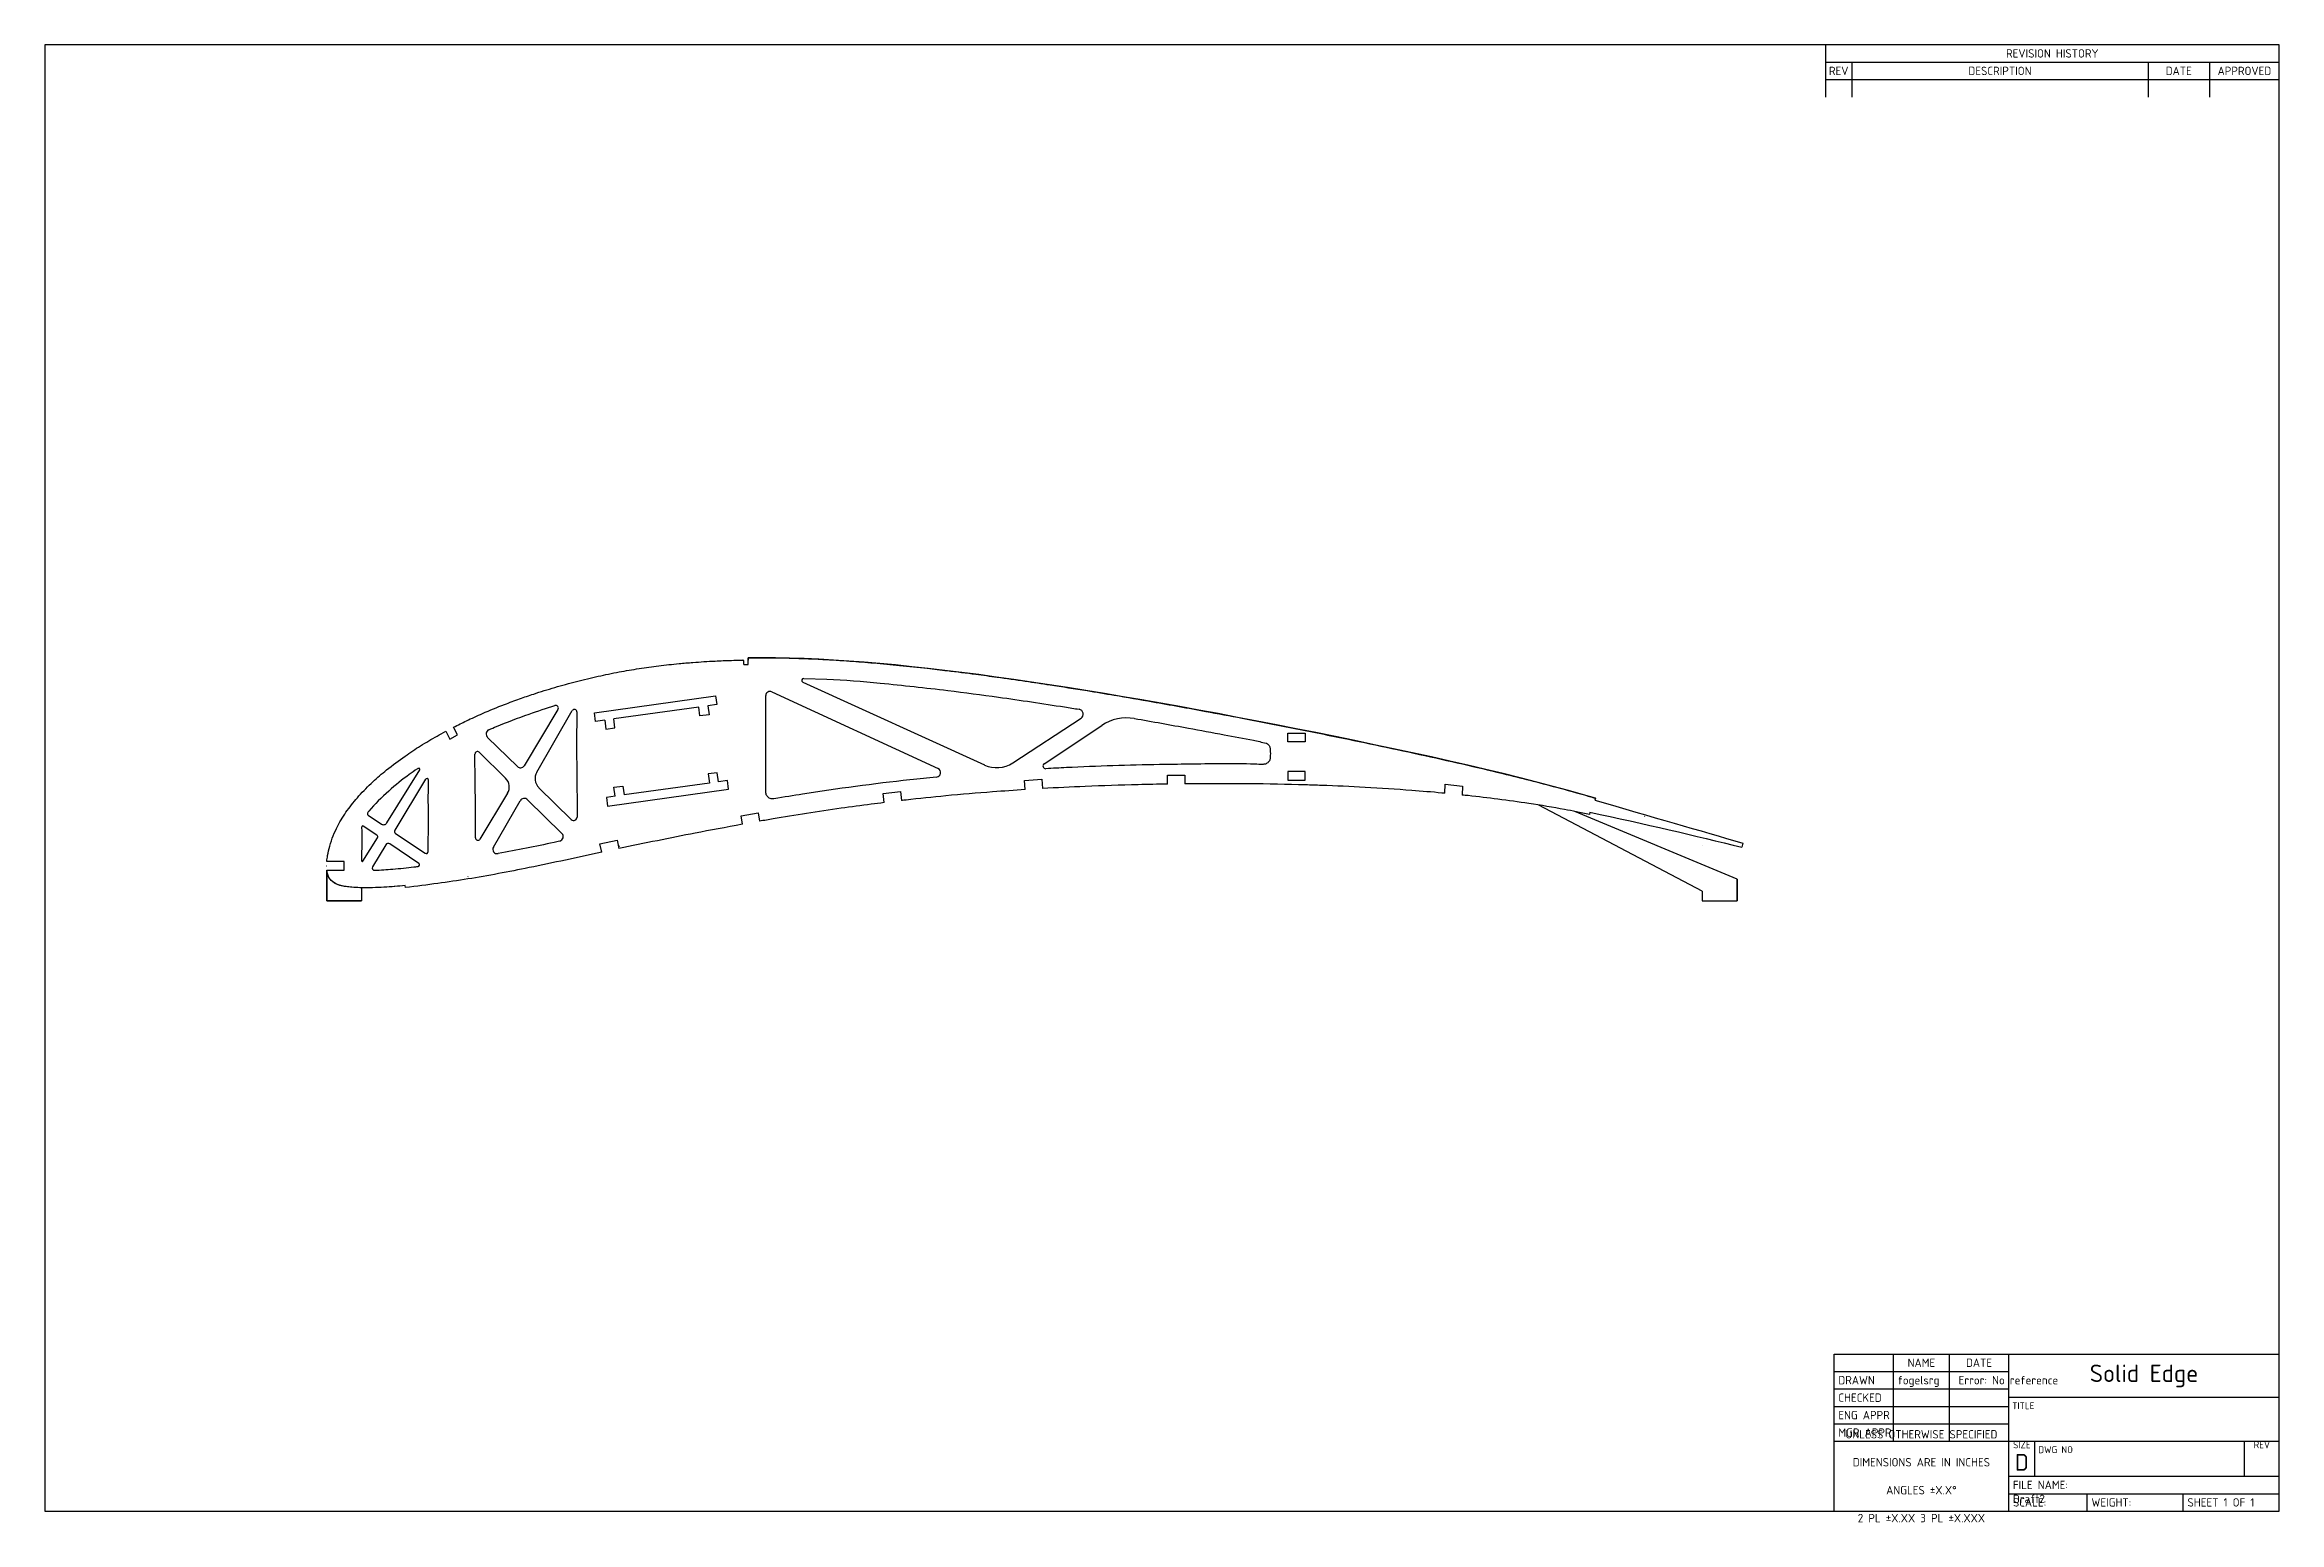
# Model space of a CAD drawing. Header units: inches. Extents: x 1 to 33, y 0.3 to 21.5.
import ezdxf

# ---------------------------------------------------------------- set-up
doc = ezdxf.new("R2010")
doc.units = ezdxf.units.IN
doc.header["$MEASUREMENT"] = 0
doc.layers.add('Default', color=7, linetype='Continuous')

# ---------------------------------------------------------------- blocks, each defined once
blk = doc.blocks.new('SE')
at = {"color": 7, "linetype": 'Continuous'}
for p, q in [((0.187, 2.012), (0, 2.01)), ((0, 2.01), (0, 1.979)), ((0.388, 2.011), (0.187, 2.012)), ((0.591, 2.007), (0.388, 2.011)), ((0.798, 2), (0.591, 2.007)), ((1.008, 1.991), (0.798, 2)), ((1.222, 1.979), (1.008, 1.991)), ((1.438, 1.965), (1.222, 1.979)), ((1.659, 1.948), (1.438, 1.965)), ((1.883, 1.93), (1.659, 1.948)), ((2.11, 1.908), (1.883, 1.93)), ((2.341, 1.884), (2.11, 1.908)), ((2.576, 1.859), (2.341, 1.884)), ((2.814, 1.831), (2.576, 1.859)), ((3.056, 1.801), (2.814, 1.831)), ((3.301, 1.77), (3.056, 1.801)), ((3.55, 1.736), (3.301, 1.77)), ((3.801, 1.701), (3.55, 1.736)), ((4.055, 1.663), (3.801, 1.701)), ((4.312, 1.625), (4.055, 1.663)), ((4.572, 1.584), (4.312, 1.625)), ((4.834, 1.543), (4.572, 1.584)), ((5.099, 1.499), (4.834, 1.543)), ((5.366, 1.454), (5.099, 1.499)), ((5.635, 1.408), (5.366, 1.454)), ((5.906, 1.361), (5.635, 1.408)), ((6.178, 1.312), (5.906, 1.361)), ((6.453, 1.262), (6.178, 1.312)), ((6.729, 1.211), (6.453, 1.262)), ((7.007, 1.158), (6.729, 1.211)), ((7.285, 1.105), (7.007, 1.158)), ((7.565, 1.051), (7.285, 1.105)), ((7.845, 0.995), (7.565, 1.051)), ((8.126, 0.939), (7.845, 0.995)), ((8.407, 0.882), (8.126, 0.939)), ((8.686, 0.825), (8.407, 0.882)), ((8.964, 0.767), (8.686, 0.825)), ((9.24, 0.708), (8.964, 0.767)), ((9.513, 0.65), (9.24, 0.708)), ((9.781, 0.591), (9.513, 0.65)), ((10.046, 0.532), (9.781, 0.591)), ((10.305, 0.472), (10.046, 0.532)), ((10.56, 0.412), (10.305, 0.472)), ((10.809, 0.352), (10.56, 0.412)), ((11.054, 0.292), (10.809, 0.352)), ((11.292, 0.231), (11.054, 0.292)), ((11.524, 0.17), (11.292, 0.231)), ((11.747, 0.11), (11.524, 0.17)), ((11.961, 0.05), (11.747, 0.11)), ((12.133, 0), (11.961, 0.05))]:
    blk.add_line(p, q, dxfattribs=at)
blk = doc.blocks.new('SE2')
at = {"color": 7, "linetype": 'Continuous'}
for p, q in [((3.934, 0.54), (3.933, 0.54)), ((4.196, 0.595), (4.179, 0.591)), ((0, 0.315), (0, 0.315)), ((0, 0.315), (0.001, 0.315)), ((0.006, 0.226), (0.003, 0.255)), ((0.012, 0.199), (0.006, 0.226)), ((0.022, 0.172), (0.012, 0.199)), ((0.034, 0.148), (0.022, 0.172)), ((0.049, 0.125), (0.034, 0.148)), ((0.067, 0.104), (0.049, 0.125)), ((0.088, 0.085), (0.067, 0.104)), ((0.113, 0.068), (0.088, 0.085)), ((0.141, 0.054), (0.113, 0.068)), ((0.171, 0.041), (0.141, 0.054)), ((0.204, 0.032), (0.171, 0.041)), ((0.24, 0.024), (0.204, 0.032)), ((0.278, 0.017), (0.24, 0.024)), ((0.317, 0.012), (0.278, 0.017)), ((0.359, 0.008), (0.317, 0.012)), ((0.402, 0.005), (0.359, 0.008)), ((0.448, 0.003), (0.402, 0.005)), ((0.495, 0.001), (0.448, 0.003)), ((0.545, 0), (0.495, 0.001)), ((0.596, 0), (0.545, 0)), ((0.65, 0.001), (0.596, 0)), ((0.707, 0.003), (0.65, 0.001)), ((0.768, 0.005), (0.707, 0.003)), ((0.831, 0.009), (0.768, 0.005)), ((0.898, 0.014), (0.831, 0.009)), ((0.969, 0.019), (0.898, 0.014)), ((1.044, 0.026), (0.969, 0.019)), ((1.125, 0.034), (1.044, 0.026)), ((2.029, 0.16), (2.021, 0.158))]:
    blk.add_line(p, q, dxfattribs=at)
blk = doc.blocks.new('SEANNOT_GROUP')
at = {"layer": 'Default', "insert": (27.535, 2.435), "char_height": 0.12, "width": 0.61674, "attachment_point": 1}
blk.add_mtext('{\\fSolid Edge ANSI|b0||i0||c0|p34;\\C7;\\W1.;fogelsrg}', dxfattribs=at)
blk = doc.blocks.new('SEANNOT_GROUP1')
at = {"layer": 'Default', "insert": (28.335, 2.435), "char_height": 0.12, "width": 1.44558, "attachment_point": 1}
blk.add_mtext('{\\fSolid Edge ANSI|b0||i0||c0|p34;\\C7;\\W1.; Error: No reference}', dxfattribs=at)
blk = doc.blocks.new('SEANNOT_GROUP2')
at = {"layer": 'Default', "insert": (29.185, 0.935), "char_height": 0.12, "width": 1.23628, "attachment_point": 1}
blk.add_mtext('{\\fSolid Edge ANSI|b0||i0||c0|p34;\\C7;\\W1.;FILE NAME: Draft2}', dxfattribs=at)
blk = doc.blocks.new('SEANNOT_GROUP3')
at = {"layer": 'Default', "insert": (31.685, 0.685), "char_height": 0.12, "width": 0.90698, "attachment_point": 1}
blk.add_mtext('{\\fSolid Edge ANSI|b0||i0||c0|p34;\\C7;\\W1.;SHEET 1 OF 1}', dxfattribs=at)

msp = doc.modelspace()

# ---------------------------------------------------------------- linework, layer by layer
at = {"color": 7, "linetype": 'Continuous'}
for p, q in [((5.038, 9.678), (5.038, 9.241)), ((5.538, 9.427), (5.538, 9.241)), ((24.737, 9.376), (24.737, 9.241)), ((25.237, 9.55), (25.237, 9.241)), ((5.038, 9.241), (5.538, 9.241)), ((24.737, 9.241), (25.237, 9.241))]:
    msp.add_line(p, q, dxfattribs=at)
at = {"layer": 'Default', "color": 7, "linetype": 'Continuous'}
for p, q in [((33, 21.5), (1, 21.5)), ((1, 21.5), (1, 0.5)), ((26.5, 21.5), (26.5, 20.75)), ((33, 0.5), (33, 21.5)), ((26.5, 21.25), (33, 21.25)), ((26.88, 21.25), (26.88, 20.75)), ((31.12, 21.25), (31.12, 20.75)), ((32, 21.25), (32, 20.75)), ((26.5, 21), (33, 21)), ((11.013, 12.625), (11.013, 12.673)), ((11.013, 12.625), (11.076, 12.625)), ((11.076, 12.625), (11.076, 12.72)), ((8.873, 11.932), (10.606, 12.175)), ((10.606, 12.175), (10.623, 12.051)), ((11.412, 12.233), (13.793, 11.136)), ((11.858, 12.369), (14.459, 11.185)), ((11.871, 12.425), (12.2, 12.413)), ((8.35, 11.981), (7.865, 11.174)), ((8.046, 11.083), (8.555, 11.963)), ((8.89, 11.808), (8.873, 11.932)), ((10.366, 12.015), (9.148, 11.844)), ((9.166, 11.715), (9.148, 11.844)), ((10.384, 11.887), (10.366, 12.015)), ((10.513, 11.905), (10.384, 11.887)), ((10.623, 12.051), (10.494, 12.033)), ((10.494, 12.033), (10.513, 11.905)), ((14.863, 11.215), (15.841, 11.854)), ((6.744, 11.668), (6.802, 11.557)), ((6.802, 11.557), (6.913, 11.616)), ((6.913, 11.616), (6.854, 11.726)), ((7.341, 11.581), (7.769, 11.162)), ((9.019, 11.826), (8.89, 11.808)), ((9.019, 11.826), (9.037, 11.697)), ((9.037, 11.697), (9.166, 11.715)), ((15.313, 11.203), (16.137, 11.752)), ((18.8, 11.642), (19.05, 11.642)), ((18.8, 11.517), (18.8, 11.642)), ((19.05, 11.642), (19.05, 11.517)), ((7.6, 10.996), (7.223, 11.367)), ((19.05, 11.517), (18.8, 11.517)), ((5.898, 10.355), (6.37, 11.115)), ((6.453, 10.98), (6.013, 10.252)), ((9.149, 10.866), (9.278, 10.884)), ((9.278, 10.884), (9.296, 10.756)), ((10.519, 10.927), (9.296, 10.756)), ((10.629, 11.074), (10.501, 11.056)), ((10.501, 11.056), (10.519, 10.927)), ((10.647, 10.946), (10.629, 11.074)), ((10.776, 10.964), (10.647, 10.946)), ((10.793, 10.84), (10.776, 10.964)), ((15.032, 10.962), (15.281, 10.98)), ((15.042, 10.832), (15.032, 10.962)), ((15.281, 10.98), (15.291, 10.847)), ((17.077, 10.911), (17.077, 11.041)), ((17.077, 11.041), (17.327, 11.041)), ((17.327, 11.041), (17.327, 10.914)), ((18.8, 11.091), (18.8, 10.966)), ((19.05, 11.091), (18.8, 11.091)), ((18.8, 10.966), (19.05, 10.966)), ((19.05, 10.966), (19.05, 11.091)), ((21.048, 10.78), (21.056, 10.91)), ((21.056, 10.91), (21.304, 10.884)), ((21.304, 10.884), (21.297, 10.755)), ((7.628, 10.78), (7.233, 10.123)), ((7.426, 10.01), (7.809, 10.673)), ((8.407, 10.205), (7.915, 10.687)), ((8.076, 10.86), (8.541, 10.404)), ((9.167, 10.737), (9.043, 10.72)), ((9.043, 10.72), (9.061, 10.596)), ((9.061, 10.596), (10.793, 10.84)), ((9.167, 10.737), (9.149, 10.866)), ((13.006, 10.776), (13.254, 10.803)), ((13.02, 10.646), (13.006, 10.776)), ((13.254, 10.803), (13.268, 10.676)), ((24.737, 9.376), (22.397, 10.611)), ((23.209, 10.709), (23.2, 10.68)), ((5.757, 10.179), (5.562, 10.31)), ((5.632, 10.468), (5.824, 10.339)), ((10.972, 10.459), (11.219, 10.498)), ((10.991, 10.336), (10.972, 10.459)), ((11.219, 10.498), (11.237, 10.38)), ((25.237, 9.55), (22.91, 10.52)), ((23.127, 10.509), (23.121, 10.478)), ((23.911, 10.448), (23.912, 10.45)), ((5.557, 9.807), (5.765, 10.141)), ((5.886, 10.041), (5.696, 9.726)), ((6.356, 9.776), (5.943, 10.054)), ((6.023, 10.205), (6.447, 9.921)), ((8.952, 10.057), (9.197, 10.107)), ((8.977, 9.935), (8.952, 10.057)), ((9.197, 10.107), (9.222, 9.987)), ((24.735, 10.027), (24.735, 10.026)), ((25.318, 10.067), (25.302, 10.006)), ((5.288, 9.803), (5.038, 9.803)), ((5.038, 9.678), (5.288, 9.678)), ((5.038, 9.241), (5.038, 9.678)), ((5.288, 9.678), (5.288, 9.803)), ((5.538, 9.426), (5.538, 9.241)), ((6.165, 9.429), (6.162, 9.46)), ((24.737, 9.376), (24.737, 9.241)), ((25.237, 9.241), (25.237, 9.55)), ((5.538, 9.241), (5.038, 9.241)), ((24.737, 9.241), (25.237, 9.241)), ((26.625, 0.5), (26.625, 2.75)), ((26.625, 2.75), (33, 2.75)), ((27.475, 1.5), (27.475, 2.75)), ((28.275, 1.5), (28.275, 2.75)), ((29.125, 0.5), (29.125, 2.75)), ((26.625, 2.5), (29.125, 2.5)), ((26.625, 2.25), (29.125, 2.25)), ((26.625, 2), (29.125, 2)), ((29.125, 2.13), (33, 2.13)), ((26.625, 1.75), (29.125, 1.75)), ((26.625, 1.5), (33, 1.5)), ((29.5, 1), (29.5, 1.5)), ((32.5, 1), (32.5, 1.5)), ((29.125, 1), (33, 1)), ((29.125, 0.75), (33, 0.75)), ((30.25, 0.5), (30.25, 0.75)), ((31.625, 0.5), (31.625, 0.75)), ((1, 0.5), (33, 0.5))]:
    msp.add_line(p, q, dxfattribs=at)
for centre, radius, start, end in [((10.999, 12.673), 0.0145, 0, 91.2296), ((11.387, 12.178), 0.0604, 65.2538, 180.0663), ((11.87, 12.396), 0.0292, 87.9293, 245.5177), ((8.318, 12), 0.0375, 328.9668, 106.836), ((8.586, 11.945), 0.036, 358.6726, 149.9702), ((15.802, 11.913), 0.0704, 303.1818, 80.836), ((16.494, 11.215), 0.644, 80.2093, 123.663), ((7.388, 11.629), 0.0663, 113.798, 225.5383), ((7.197, 11.341), 0.0364, 45.5238, 179.844), ((14.633, 11.567), 0.42, 245.5177, 303.1819), ((15.335, 11.171), 0.0393, 123.663, 273.1604), ((6.357, 11.123), 0.0154, 328.1464, 114.1543), ((6.472, 10.968), 0.0222, 0.0093, 148.8839), ((7.477, 10.871), 0.176, 328.9668, 45.5238), ((7.812, 11.206), 0.0616, 225.5383, 328.9668), ((8.205, 10.991), 0.183, 149.9702, 225.5383), ((13.766, 11.077), 0.0648, 275.6225, 65.2538), ((7.868, 10.639), 0.0679, 45.5238, 149.9702), ((5.554, 10.298), 0.0146, 56.1007, 182.1273), ((5.645, 10.489), 0.025, 140.8386, 236.1465), ((5.853, 10.383), 0.0531, 236.1464, 328.1465), ((6.043, 10.234), 0.0345, 148.8838, 236.1464), ((8.575, 10.439), 0.0489, 225.5383, 359.9461), ((5.741, 10.156), 0.028, 328.1465, 56.1007), ((5.92, 10.021), 0.0402, 56.1007, 148.8838), ((6.463, 9.945), 0.0288, 236.1464, 1.0504), ((7.203, 10.142), 0.0351, 178.4683, 328.9668), ((7.48, 9.978), 0.0632, 149.9702, 280.5965), ((8.362, 10.159), 0.0644, 282.2648, 45.5238), ((5.548, 9.812), 0.0107, 180.6091, 328.1466), ((5.723, 9.709), 0.0318, 148.8838, 271.7704), ((6.343, 9.756), 0.024, 277.2534, 56.1007)]:
    msp.add_arc(centre, radius, start, end, dxfattribs=at)
for points, knots in [([(6.854, 11.726), (6.922, 11.76), (7.049, 11.824), (7.297, 11.936), (7.55, 12.04), (7.795, 12.131), (8.035, 12.213), (8.306, 12.298), (8.614, 12.383), (8.922, 12.456), (9.22, 12.518), (9.51, 12.567), (9.796, 12.607), (10.053, 12.635), (10.322, 12.658), (10.572, 12.673), (10.802, 12.683), (10.939, 12.686), (10.991, 12.687), (10.999, 12.687)], [0, 0, 0, 0, 0.047968, 0.107406, 0.186155, 0.240266, 0.289767, 0.363312, 0.438929, 0.512857, 0.584593, 0.652105, 0.718262, 0.78642, 0.83288, 0.906638, 0.961286, 0.994873, 1, 1, 1, 1]), ([(11.076, 12.72), (11.161, 12.721), (11.32, 12.722), (11.683, 12.717), (12.087, 12.702), (12.516, 12.676), (12.882, 12.646), (13.252, 12.612), (13.603, 12.574), (13.966, 12.532), (14.3, 12.489), (14.671, 12.44), (15.026, 12.388), (15.455, 12.325), (15.88, 12.258), (16.37, 12.176), (16.937, 12.079), (17.547, 11.968), (18.168, 11.852), (18.799, 11.729), (19.461, 11.597), (20.139, 11.456), (20.76, 11.322), (21.36, 11.188), (22.007, 11.034), (22.593, 10.884), (23.031, 10.761), (23.191, 10.715), (23.209, 10.709)], [0, 0, 0, 0, 0.018824, 0.041682, 0.086593, 0.11805, 0.146016, 0.176058, 0.208366, 0.231909, 0.265146, 0.290178, 0.323189, 0.352315, 0.395893, 0.427873, 0.473197, 0.535798, 0.578862, 0.626992, 0.692198, 0.743029, 0.795662, 0.846822, 0.892617, 0.957085, 0.99581, 1, 1, 1, 1]), ([(11.442, 10.7), (11.423, 10.7), (11.396, 10.7), (11.357, 10.723), (11.327, 10.76), (11.325, 10.828), (11.33, 11.302), (11.327, 11.723), (11.326, 12.178)], [0, 0, 0, 0, 0.033942, 0.053074, 0.084704, 0.121132, 0.178193, 1, 1, 1, 1]), ([(12.2, 12.413), (12.455, 12.404), (13.035, 12.353), (13.853, 12.265), (14.733, 12.149), (15.359, 12.055), (15.744, 11.994), (15.813, 11.983)], [0, 0, 0, 0, 0.211108, 0.478099, 0.678937, 0.941891, 1, 1, 1, 1]), ([(7.361, 11.689), (7.398, 11.705), (7.579, 11.784), (7.899, 11.905), (8.186, 11.999), (8.307, 12.036)], [0, 0, 0, 0, 0.12162, 0.618319, 1, 1, 1, 1]), ([(16.604, 11.851), (16.863, 11.806), (17.293, 11.729), (17.857, 11.624), (18.239, 11.554), (18.427, 11.513), (18.495, 11.498)], [0, 0, 0, 0, 0.409182, 0.680103, 0.900255, 1, 1, 1, 1]), ([(5.038, 9.803), (5.043, 9.834), (5.054, 9.903), (5.092, 10.082), (5.182, 10.301), (5.33, 10.539), (5.501, 10.75), (5.691, 10.941), (5.912, 11.132), (6.142, 11.303), (6.383, 11.462), (6.583, 11.581), (6.698, 11.643), (6.744, 11.668)], [0, 0, 0, 0, 0.032286, 0.086258, 0.204273, 0.303887, 0.405278, 0.514431, 0.6127, 0.7395, 0.840781, 0.945485, 1, 1, 1, 1]), ([(18.55, 11.294), (18.549, 11.286), (18.548, 11.274), (18.54, 11.246), (18.516, 11.214), (18.479, 11.196), (18.415, 11.192), (18.052, 11.209), (17.557, 11.198), (16.657, 11.188), (15.977, 11.165), (15.435, 11.137), (15.337, 11.131)], [0, 0, 0, 0, 0.007133, 0.011727, 0.026841, 0.041958, 0.048068, 0.084734, 0.375473, 0.502003, 0.910258, 1, 1, 1, 1]), ([(18.495, 11.498), (18.505, 11.492), (18.523, 11.48), (18.547, 11.446), (18.552, 11.38), (18.552, 11.334), (18.55, 11.294)], [0, 0, 0, 0, 0.133796, 0.311607, 0.520839, 1, 1, 1, 1]), ([(6.337, 11.13), (6.294, 11.101), (6.161, 11.008), (5.915, 10.812), (5.718, 10.617), (5.631, 10.511), (5.626, 10.505)], [0, 0, 0, 0, 0.148044, 0.546566, 0.97327, 1, 1, 1, 1]), ([(6.492, 9.945), (6.491, 10.011), (6.497, 10.232), (6.493, 10.545), (6.494, 10.828), (6.494, 10.942), (6.494, 10.968)], [0, 0, 0, 0, 0.189757, 0.650835, 0.921057, 1, 1, 1, 1]), ([(13.772, 11.012), (13.646, 11), (13.005, 10.933), (12.202, 10.825), (11.593, 10.725), (11.442, 10.7)], [0, 0, 0, 0, 0.162997, 0.822694, 1, 1, 1, 1]), ([(17.077, 10.911), (16.937, 10.909), (16.544, 10.9), (15.949, 10.881), (15.494, 10.859), (15.291, 10.847)], [0, 0, 0, 0, 0.235128, 0.659736, 1, 1, 1, 1]), ([(21.048, 10.78), (21.035, 10.781), (20.878, 10.796), (20.497, 10.828), (19.923, 10.866), (19.416, 10.888), (18.862, 10.907), (18.229, 10.918), (17.652, 10.918), (17.345, 10.915), (17.327, 10.914)], [0, 0, 0, 0, 0.011026, 0.127182, 0.307196, 0.474944, 0.5357, 0.752922, 0.985477, 1, 1, 1, 1]), ([(13.02, 10.646), (12.959, 10.639), (12.753, 10.613), (12.225, 10.542), (11.673, 10.455), (11.303, 10.391), (11.237, 10.38)], [0, 0, 0, 0, 0.102511, 0.343253, 0.888164, 1, 1, 1, 1]), ([(15.042, 10.832), (14.886, 10.822), (14.507, 10.796), (13.937, 10.748), (13.502, 10.702), (13.29, 10.678), (13.268, 10.676)], [0, 0, 0, 0, 0.262844, 0.640701, 0.962332, 1, 1, 1, 1]), ([(23.121, 10.478), (22.99, 10.504), (22.722, 10.558), (22.275, 10.632), (21.818, 10.696), (21.498, 10.734), (21.327, 10.752), (21.297, 10.755)], [0, 0, 0, 0, 0.196925, 0.477512, 0.719668, 0.952222, 1, 1, 1, 1]), ([(10.991, 10.336), (10.748, 10.291), (10.192, 10.188), (9.59, 10.064), (9.222, 9.987)], [0, 0, 0, 0, 0.383367, 1, 1, 1, 1]), ([(8.977, 9.935), (8.629, 9.86), (8, 9.724), (7.044, 9.541), (6.494, 9.47), (6.165, 9.429)], [0, 0, 0, 0, 0.371701, 0.683671, 1, 1, 1, 1]), ([(8.375, 10.096), (8.348, 10.09), (8.052, 10.019), (7.774, 9.969), (7.492, 9.916)], [0, 0, 0, 0, 0.091868, 1, 1, 1, 1]), ([(6.162, 9.46), (6.108, 9.454), (5.963, 9.44), (5.68, 9.422), (5.397, 9.427), (5.178, 9.464), (5.065, 9.559), (5.047, 9.634), (5.038, 9.678)], [0, 0, 0, 0, 0.11788, 0.376364, 0.666864, 0.809273, 0.901129, 1, 1, 1, 1]), ([(5.724, 9.678), (5.812, 9.68), (5.997, 9.694), (6.211, 9.716), (6.326, 9.73), (6.346, 9.732)], [0, 0, 0, 0, 0.417537, 0.901822, 1, 1, 1, 1])]:
    msp.add_open_spline(points, degree=3, knots=knots, dxfattribs=at)
for points in [[(8.622, 11.944), (8.61, 11.438), (8.624, 10.976), (8.624, 10.439)], [(7.168, 10.143), (7.178, 10.543), (7.16, 10.915), (7.161, 11.341)], [(6.351, 11.137), (6.346, 11.135), (6.341, 11.133), (6.337, 11.13)], [(23.2, 10.68), (24.005, 10.447), (24.711, 10.242), (25.318, 10.067)], [(5.539, 10.297), (5.546, 10.132), (5.536, 9.987), (5.538, 9.812)], [(23.127, 10.509), (23.914, 10.341), (24.639, 10.173), (25.302, 10.006)]]:
    msp.add_open_spline(points, degree=3, dxfattribs=at)

# ---------------------------------------------------------------- block references
at = {"color": 7}
for name, p in [('SE', (11.076, 10.709)), ('SE2', (5.037, 9.426))]:
    msp.add_blockref(name, p, dxfattribs=at)
at = {"layer": 'Default', "color": 7}
for name in ['SEANNOT_GROUP', 'SEANNOT_GROUP1', 'SEANNOT_GROUP2', 'SEANNOT_GROUP3']:
    msp.add_blockref(name, (0, 0), dxfattribs=at)

# ---------------------------------------------------------------- texts
at = {"layer": 'Default'}
for s, insert, char_height, width, attachment_point in [('{\\fSolid Edge ANSI|b0||i0||c0|p34;\\C7;\\W1.;REV}', (26.69, 21.125), 0.12, 0.38, 5), ('{\\fSolid Edge ANSI|b0||i0||c0|p34;\\C7;\\W1.;DESCRIPTION}', (29, 21.125), 0.12, 4.24, 5), ('{\\fSolid Edge ANSI|b0||i0||c0|p34;\\C7;\\W1.;REVISION HISTORY}', (29.75, 21.375), 0.12, 6.5, 5), ('{\\fSolid Edge ANSI|b0||i0||c0|p34;\\C7;\\W1.;DATE}', (31.56, 21.125), 0.12, 0.88, 5), ('{\\fSolid Edge ANSI|b0||i0||c0|p34;\\C7;\\W1.;APPROVED}', (32.5, 21.125), 0.12, 1, 5), ('{\\fSolid Edge ANSI|b0||i0||c0|p34;\\C7;\\W1.;NAME}', (27.875, 2.625), 0.12, 0.8, 5), ('{\\fSolid Edge ANSI|b0||i0||c0|p34;\\C7;\\W1.;DATE}', (28.7, 2.625), 0.12, 0.85, 5), ('{\\fSolid Edge ANSI|b1||i0||c0|p34;\\C7;\\W1.;Solid Edge}', (31.063, 2.436), 0.25, 3.875, 5), ('{\\fSolid Edge ANSI|b0||i0||c0|p34;\\C7;\\W1.;DRAWN}', (26.685, 2.375), 0.12, 0.79, 4), ('{\\fSolid Edge ANSI|b0||i0||c0|p34;\\C7;\\W1.;CHECKED}', (26.685, 2.125), 0.12, 0.79, 4), ('{\\fSolid Edge ANSI|b0||i0||c0|p34;\\C7;\\W1.;ENG APPR}', (26.685, 1.875), 0.12, 0.79, 4), ('{\\fSolid Edge ANSI|b0||i0||c0|p34;\\C7;\\W1.;TITLE}', (29.175, 2.06), 0.1, 3.825, 1), ('{\\fSolid Edge ANSI|b0||i0||c0|p34;\\C7;\\W1.;MGR APPR}', (26.685, 1.625), 0.12, 0.79, 4), ('{\\fSolid Edge ANSI|b0||i0||c0|p34;\\C7;\\W1.;UNLESS OTHERWISE SPECIFIED^J\\P}{\\fSolid Edge ANSI|b0||i0||c0|p34;\\C7;\\W1.;DIMENSIONS ARE IN INCHES^J\\P}{\\fSolid Edge ANSI|b0||i0||c0|p34;\\C7;\\W1.;ANGLES ±X.X°^J\\P}{\\fSolid Edge ANSI|b0||i0||c0|p34;\\C7;\\W1.;2 PL ±X.XX 3 PL ±X.XXX}', (27.875, 1), 0.12, 2.5, 5), ('{\\fSolid Edge ANSI|b0||i0||c0|p34;\\C7;\\W1.;SIZE}', (29.313, 1.5), 0.1, 0.375, 2), ('{\\fSolid Edge ANSI|b1||i0||c0|p34;\\C7;\\W1.;D}', (29.313, 1.199), 0.24, 0.375, 5), ('{\\fSolid Edge ANSI|b0||i0||c0|p34;\\C7;\\W1.;DWG NO}', (29.55, 1.43), 0.1, 2.95, 1), ('{\\fSolid Edge ANSI|b0||i0||c0|p34;\\C7;\\W1.;REV}', (32.75, 1.5), 0.1, 0.5, 2), ('{\\fSolid Edge ANSI|b0||i0||c0|p34;\\C7;\\W1.;SCALE:}', (29.185, 0.625), 0.12, 1.065, 4), ('{\\fSolid Edge ANSI|b0||i0||c0|p34;\\C7;\\W1.;WEIGHT:}', (30.31, 0.625), 0.12, 1.315, 4)]:
    msp.add_mtext(s, dxfattribs=dict(at, insert=insert, char_height=char_height, width=width, attachment_point=attachment_point))

doc.saveas('drawing.dxf')
